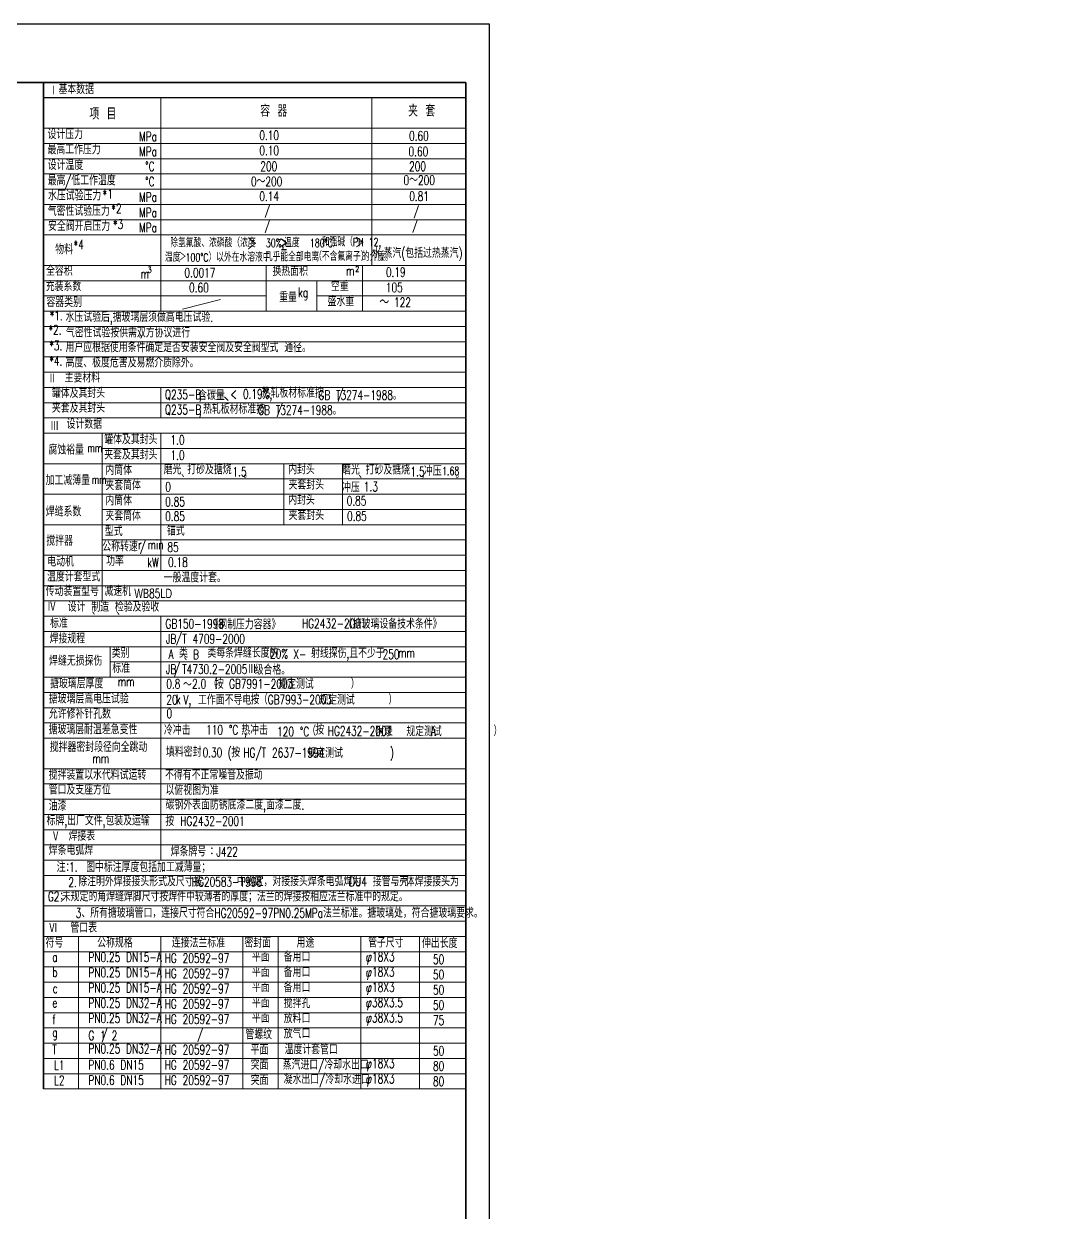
# Model space of a CAD drawing. Header units: inches. Extents: x -659 to 3110, y 14 to 2537.
# Drawn here: x 1790 to 3110, y 1017 to 2537 of the extents above; entities that cross this region are included whole.
import ezdxf
from ezdxf.enums import TextEntityAlignment as Align

# ---------------------------------------------------------------- set-up
doc = ezdxf.new("R2010")
doc.units = ezdxf.units.IN
doc.header["$LTSCALE"] = 0.2
doc.header["$MEASUREMENT"] = 0
doc.layers.add('1', color=7, linetype='Continuous', lineweight=35)
doc.layers.add('细实线', color=7, linetype='Continuous', lineweight=25)
doc.styles.add('HZFS', font='txt.shx', dxfattribs={"width": 0.7, "bigfont": 'hzfs.shx'})
doc.styles.get("Standard").update_dxf_attribs({"font": '', "width": 0.7})
doc.styles.add('style1', font='', dxfattribs={"width": 0.65})
doc.styles.get('Standard').set_extended_font_data('FangSong_GB2312')
doc.styles.get('style1').set_extended_font_data('FangSong_GB2312')

# ---------------------------------------------------------------- blocks, each defined once
blk = doc.blocks.new('A$C6A7E4E7D')
at = {"insert": (0, 3.97), "char_height": 5, "width": 12.4664, "attachment_point": 1, "style": 'style1'}
blk.add_mtext('＞', dxfattribs=at)

msp = doc.modelspace()

# ---------------------------------------------------------------- linework, layer by layer
for p, q in [((602.75, 2536.725), (2384.75, 2536.725)), ((2384.75, 2536.725), (2384.75, 13.725)), ((2354.75, 2442.225), (1814.75, 2442.225, 3))]:
    msp.add_line(p, q)
at = {"lineweight": 13}
for p, q in [((1964.75, 2442.225), (1964.75, 2169.225, 3)), ((1964.75, 2442.225), (1964.75, 2208.225)), ((2234.75, 2442.225), (2234.75, 2227.725)), ((2354.75, 2403.225), (1814.75, 2403.225)), ((2354.75, 2383.725), (1814.75, 2383.725)), ((2354.75, 2364.225), (1814.75, 2364.225)), ((2354.75, 2344.725), (1814.75, 2344.725)), ((2354.75, 2325.225), (1814.75, 2325.225)), ((2354.75, 2305.725), (1814.75, 2305.725)), ((2354.75, 2286.225), (1814.75, 2286.225)), ((2354.75, 2266.725), (1814.75, 2266.725)), ((1814.75, 2266.725), (2024.071, 2266.725)), ((2354.75, 2227.725), (1814.75, 2227.725)), ((2099.75, 2227.725), (2099.75, 2169.225, 3)), ((2222.701, 2227.725), (2222.701, 2169.225, 3)), ((2354.75, 2208.225), (1814.75, 2208.225)), ((2164.247, 2169.225), (2164.247, 2208.225)), ((2099.75, 2188.725), (1814.75, 2188.725, 3)), ((2354.75, 2188.725), (2164.247, 2188.725)), ((2354.75, 2169.225), (1814.75, 2169.225)), ((2354.75, 2149.725), (1814.75, 2149.725)), ((2354.75, 2130.225), (1814.75, 2130.225)), ((1814.75, 2115.034, 3), (1814.75, 2095.534, 3)), ((2354.75, 2110.725), (1814.75, 2110.725, 3)), ((1814.75, 2091.225, 3), (2354.759, 2091.225, 3)), ((2354.75, 2071.725), (1814.75, 2071.725)), ((1964.75, 2071.725), (1964.75, 2032.725)), ((2354.75, 2052.225), (1814.75, 2052.225)), ((2046.281, 2059.897), (2051.192, 2054.985)), ((2354.75, 2032.725), (1814.75, 2032.725)), ((2354.75, 2032.725), (1814.75, 2032.725, 3)), ((2354.75, 2013.225), (1814.75, 2013.225)), ((1889.75, 2013.225), (1889.75, 1798.725)), ((1964.75, 2013.225), (1964.75, 1837.725, 2.455)), ((2354.75, 1993.725), (1889.75, 1993.725, 3)), ((2354.75, 1993.725), (2354.75, 1974.225)), ((2354.75, 1974.225), (1814.75, 1974.225)), ((2122.25, 1974.225, -3), (2122.25, 1896.225, 3)), ((2197.25, 1974.225), (2197.25, 1896.225)), ((2354.75, 1954.725), (1889.75, 1954.725)), ((2354.75, 1935.225), (1814.75, 1935.225)), ((2354.75, 1915.725), (1889.75, 1915.725)), ((2354.75, 1896.225), (1814.75, 1896.225)), ((2354.75, 1876.725), (1889.75, 1876.725)), ((2354.75, 1857.225), (1814.75, 1857.225)), ((2354.75, 1837.725), (1814.75, 1837.725, 3.484)), ((2354.75, 1818.225), (1814.75, 1818.225)), ((2354.75, 1798.725), (1814.75, 1798.725, 3)), ((2354.75, 1798.725, 1.457), (1814.75, 1798.725, 1.457)), ((2354.75, 1779.225, 1.457), (1814.75, 1779.225, 1.457)), ((2354.75, 1779.225, -0.171), (1814.75, 1779.225, 2.829)), ((1964.75, 1779.225, 1.832), (1964.75, 1467.225, 4.832)), ((2354.75, 1759.725, -0.171), (1814.75, 1759.725, -0.171)), ((2354.75, 1740.225, -0.171), (1814.75, 1740.225, -0.171)), ((1900.017, 1740.225, -0.171), (1900.017, 1701.225, -0.171)), ((2354.75, 1720.725, -0.171), (1900.017, 1720.725, -0.171)), ((2354.75, 1701.225, -0.171), (1814.75, 1701.225, -0.171)), ((2354.75, 1681.725, -0.171), (1814.75, 1681.725, -0.171)), ((2354.75, 1662.225, -0.171), (1814.75, 1662.225, -0.171)), ((2354.75, 1642.725, -0.171), (1814.75, 1642.725, -0.171)), ((2354.75, 1623.225, -0.171), (1814.75, 1623.225, -0.171)), ((2354.75, 1584.225, -0.171), (1814.75, 1584.225, -0.171)), ((2354.75, 1564.725, -0.171), (1814.75, 1564.725, -0.171)), ((2354.75, 1545.225, -0.171), (1814.75, 1545.225, -0.171)), ((2354.75, 1525.725, -0.171), (1814.75, 1525.725, -0.171)), ((2354.75, 1506.225, -0.171), (1814.75, 1506.225, -0.171)), ((2354.75, 1486.725, -0.171), (1814.75, 1486.725, -0.171)), ((1964.75, 1467.225, -0.171), (1964.75, 1486.725, 2.829)), ((2354.75, 1467.225, -0.171), (1814.75, 1467.225, -0.171)), ((2354.75, 1467.225, -0.171), (1814.75, 1467.225, -0.171)), ((2354.75, 1447.725, -0.171), (1814.75, 1447.725, -0.171)), ((2354.75, 1447.725, -0.171), (1814.75, 1447.725, -0.171)), ((2354.75, 1428.225, -0.171), (1814.75, 1428.225, -0.171)), ((2354.75, 1408.725, -0.171), (1814.75, 1408.725, -0.171)), ((2354.75, 1389.225, -0.171), (1814.75, 1389.225, 2.829)), ((2354.75, 1369.725, -0.171), (1814.75, 1369.725, -0.171)), ((1859.75, 1369.725, -0.171), (1859.75, 1174.725, -0.171)), ((1964.75, 1369.725, -0.171), (1964.75, 1174.725, 3.162)), ((2069.75, 1369.725, -0.171), (2069.75, 1174.725, -0.171)), ((2114.75, 1369.725, -0.171), (2114.75, 1174.725, -0.171)), ((2220.757, 1369.725, -0.171), (2220.757, 1174.725, -0.171)), ((2295.757, 1369.725, -0.171), (2295.757, 1174.725, -0.171)), ((2354.75, 1350.225, -0.171), (1814.75, 1350.225, -0.171)), ((1814.75, 1330.725, -0.171), (2354.75, 1330.725, -0.171)), ((2354.75, 1311.225, -0.171), (1814.75, 1311.225, -0.171)), ((1814.75, 1291.725, -0.171), (2354.75, 1291.725, -0.171)), ((1814.75, 1272.225, -0.171), (2354.75, 1272.225, -0.171)), ((1814.75, 1272.225, -0.171), (1814.75, 1272.225, -0.171)), ((2354.75, 1252.725, -0.171), (1814.75, 1252.725, -0.171)), ((2354.75, 1233.225, -0.171), (1814.75, 1233.225, -0.171)), ((2354.75, 1213.725, -0.171), (1814.75, 1213.725, -0.171)), ((2354.75, 1194.225, -0.171), (1814.75, 1194.225, -0.171)), ((2354.75, 1174.725, -0.171), (1814.75, 1174.725, -0.171))]:
    msp.add_line(p, q, dxfattribs=at)
at = {"layer": '1'}
for p, q in [((632.75, 2461.725), (2354.75, 2461.725)), ((1814.75, 2461.725), (1814.75, 1740.225, 1.586)), ((2354.75, 2461.725), (2354.75, 43.725)), ((1814.75, 1779.225, 3.043), (1814.75, 1330.725, 4.029)), ((1814.75, 1369.725, 2.4), (1814.75, 1174.725, 3.177))]:
    msp.add_line(p, q, dxfattribs=at)
at = {"layer": '细实线', "lineweight": 13}
msp.add_line((2041.13, 2184.237), (1992.513, 2171.763), dxfattribs=at)

# ---------------------------------------------------------------- block references
at = {"lineweight": 13, "xscale": 3, "yscale": 3, "zscale": 3}
msp.add_blockref('A$C6A7E4E7D', (2074.926, 2251.396), dxfattribs=at)

# ---------------------------------------------------------------- texts
at = {"lineweight": 13, "style": 'HZFS', "width": 0.7}
for s, height, p in [('   基本数据', 12, (1809.574, 2443.245)), ('容 器', 15, (2092, 2413.546)), ('夹 套', 15, (2281.163, 2413.546)), ('项 目', 15, (1873.585, 2409.724)), ('设计压力', 12, (1820.06, 2385.763)), ('MPa', 12, (1937.008, 2382.916)), ('0.10', 12, (2090.878, 2384.575)), ('0.60', 12, (2282.338, 2383.796)), ('最高工作压力', 12, (1819.989, 2366.296)), ('MPa', 12, (1937.008, 2363.754)), ('0.10', 12, (2090.878, 2365.075)), ('0.60', 12, (2281.598, 2363.831)), ('设计温度', 12, (1820.341, 2346.343)), ('200', 12, (2092.089, 2344.858)), ('200', 12, (2282.377, 2344.858)), ('最高 低工作温度', 12, (1820.341, 2326.639)), ('0～200', 12, (2080.118, 2325.389)), ('0～200', 12, (2275.214, 2327.192)), ('1', 12, (1896.554, 2309.824)), ('水压试验压力', 12, (1820.693, 2307.286)), ('*', 12, (1890.419, 2308.622)), ('MPa', 12, (1937.008, 2305.532)), ('0.14', 12, (2090.878, 2306.575)), ('0.81', 12, (2282.524, 2306.59)), ('气密性试验压力', 12, (1820.341, 2287.53)), ('*', 12, (1901.64, 2290.226)), ('2', 12, (1907.489, 2290.767)), ('MPa', 12, (1937.008, 2285.633)), ('安全阀开启压力', 12, (1820.733, 2268.309)), ('*', 12, (1903.808, 2270.293)), ('3', 12, (1909.656, 2270.834)), ('MPa', 12, (1937.008, 2266.472)), ('物料', 12, (1829.913, 2238.46)), ('*', 12, (1853.473, 2244.2)), ('4', 12, (1859.322, 2244.742, 0.031)), ('    和强碱（PH 12,', 10.5, (2142.396, 2249.117)), ('水,蒸汽(包括过热蒸汽)', 12, (2234.859, 2233.848)), ('全容积', 12, (1818.206, 2211.022)), ('m', 12, (1939.12, 2207.301)), ('3', 7.5, (1947.915, 2216.013)), ('0.0017', 12, (1995.141, 2208.822)), ('换热面积', 12, (2107.66, 2210.642)), ('m', 12, (2201.753, 2211.397)), ('2', 7.5, (2213.442, 2217.073)), ('0.19', 12, (2252.679, 2209.478)), ('充装系数', 12, (1817.837, 2191.241)), ('0.60', 12, (2001.053, 2189.783)), ('空重', 12, (2182.353, 2191.381)), ('105', 12, (2252.679, 2189.978)), ('重量', 12, (2116.211, 2177.37)), ('kg', 12, (2140.41, 2183.694)), ('盛水重', 12, (2178.186, 2172.108)), ('容器类别', 12, (1818.703, 2171.011, -0.23)), ('122', 12, (2263.133, 2170.995)), ('*1.', 12, (1822.903, 2153.992)), ('水压试验后,搪玻璃层须做高电压试验.', 12, (1843.109, 2151.992)), ('*2.', 12, (1821.432, 2135.849)), ('气密性试验按供需双方协议进行', 12, (1843.621, 2132.093)), ('*3.', 12, (1822.41, 2115.66)), ('用户应根据使用条件确定是否安装安全阀及安全阀型式 通径。', 12, (1843.109, 2113.292)), ('*4.', 12, (1822.41, 2096.16)), ('高度、极度危害及易燃介质除外。', 12, (1843.109, 2093.792)), ('    主要材料', 12, (1809.332, 2074.52, -0.091)), ('罐体及其封头', 12, (1825.602, 2054.855)), ('Q235-B', 12, (1970.126, 2052.964)), ('    < 0.19%,', 12, (2021.227, 2053.717)), ('热轧板材标准按', 12, (2093.906, 2055.137)), ('夹套及其封头', 12, (1825.602, 2035.891)), (',', 12, (2013.424, 2053.207)), ('Q235-B', 12, (1970.126, 2033.714)), (',', 12, (2013.424, 2033.957)), ('热轧板材标准按', 12, (2018.845, 2034.459)), ('    设计数据', 12, (1811.858, 2015.293)), ('罐体及其封头', 12, (1892.559, 1995.601)), (' 1.0', 12, (1969.838, 1994.986)), ('腐蚀裕量', 12, (1821.226, 1982.313)), ('mm', 10.5, (1871.226, 1985.975)), ('夹套及其封头', 12, (1892.559, 1975.996)), (' 1.0', 12, (1969.838, 1975.486)), ('内筒体', 12, (1894.082, 1956.394)), ('磨光 打砂及搪烧', 12, (1968.592, 1957.162)), ('内封头', 12, (2127.769, 1957.218, -3)), ('磨光 打砂及搪烧', 12, (2196.656, 1956.863)), ('加工减薄量', 12, (1817.626, 1943.313)), ('mm', 10.5, (1876.742, 1945.453)), ('夹套筒体', 12, (1894.082, 1936.894)), ('0', 12, (1970.565, 1935.057)), ('夹套封头', 12, (2128.26, 1937.605, -3)), ('内筒体', 12, (1894.082, 1917.394)), ('0.85', 12, (1970.48, 1915.953)), ('内封头', 12, (2127.769, 1918.218)), ('0.85', 12, (2202.564, 1917.205)), ('焊缝系数', 12, (1817.889, 1903.244)), ('夹套筒体', 12, (1894.082, 1897.894)), ('夹套封头', 12, (2128.26, 1898.605)), ('0.85', 12, (1970.48, 1897.345)), ('0.85', 12, (2203.054, 1897.592)), ('型式', 12, (1893.399, 1878.217)), ('锚式', 12, (1972.662, 1878.758, -2.263)), ('搅拌器', 12, (1818.537, 1865.883)), ('公称转速', 12, (1890.125, 1858.527)), ('r min', 12, (1935.84, 1861.204)), ('85', 12, (1973.434, 1857.868)), ('电动机', 12, (1819.816, 1839.243)), ('功率', 12, (1894.991, 1839.984, -0.273)), ('0.18', 12, (1974.228, 1838.627, -0.273)), ('kW', 12, (1947.602, 1838.335, -0.273)), ('温度计套型式', 12, (1819.464, 1820.038, 3.484)), ('一般温度计套。', 12, (1968.641, 1818.885, 3.484)), ('传动装置型号', 12, (1817.76, 1801.492)), ('减速机 ', 12, (1892.767, 1801.513)), ('Ⅳ  设计 制造 检验及验收', 12, (1819.545, 1781.524, 1.457)), ('标准', 12, (1823.323, 1760.441, -0.171)), ('GB150-1998 ', 12, (1970.839, 1759.948, -0.171)), ('    HG2432-2001  ', 12, (2112.838, 1760.248, -0.171)), ('焊接规程', 12, (1822.711, 1740.855, -0.171)), ('JB T 4709-2000', 12, (1971.451, 1740.662, -0.171)), ('类别', 12, (1902.229, 1722.463, -0.171)), (' 类   类每条焊缝长度的    ', 12, (1980.636, 1722.655, -0.171)), ('   射线探伤,且不少于    ', 12, (2132.536, 1722.206, -0.171)), ('焊缝无损探伤', 12, (1822.099, 1712.424, -0.171)), ('标准', 12, (1902.841, 1702.877, -0.171)), ('JB T4730.2-2005Ⅲ', 12, (1971.341, 1701.88, -0.171)), ('搪玻璃层厚度', 12, (1823.391, 1683.407, -0.171)), ('mm', 12, (1909.848, 1686.105, -0.171)), ('0.8  2.0', 12, (1971.925, 1683.105, -0.171)), ('（  GB7991-2003        ）', 12, (2025.791, 1683.105, -0.171)), ('按', 12, (2033.926, 1682.794, -0.171)), ('搪玻璃层高电压试验', 12, (1821.744, 1664.039, -0.171)), ('20 V, ', 12, (1971.925, 1662.842, -0.171)), ('k', 12, (1984.168, 1663.315, -0.171)), ('（GB7993-2003        ）', 12, (2090.245, 1662.925, -1.859)), ('允许修补针孔数', 12, (1821.744, 1644.672, -0.171)), ('0', 12, (1972.205, 1645.373, -0.171)), ('搪玻璃层耐温差急变性', 12, (1821.507, 1624.733, -0.171)), ('按', 12, (2162.439, 1624.296, -0.171)), ('冷冲击', 12, (1968.896, 1623.957, -0.171)), ('热冲击', 12, (2067.876, 1623.922, -0.171)), ('（  HG2432-2001     A         ）', 12, (2152.052, 1622.8, -0.171)), ('搅拌器密封段径向全跳动', 12, (1822.944, 1602.152, -0.171)), ('填料密封', 12, (1971.61, 1595.948, -0.171)), ('(  HG/T 2637-1994         )', 12, (2050.401, 1595.094, -0.171)), ('mm', 12, (1877.448, 1587.855, -0.171)), ('搅拌装置以水代料试运转', 12, (1821.566, 1566.543, -0.171)), ('不得有不正常噪音及振动', 12, (1970.31, 1566.691, -0.171)), ('管口及支座方位', 12, (1821.566, 1547.706, -0.171)), ('以俯视图为准', 12, (1970.96, 1547.205, -0.171)), ('油漆', 12, (1821.566, 1527.012, -0.171)), ('碳钢外表面防锈底漆二度,面漆二度.', 12, (1970.96, 1528.368, -0.171)), ('标牌,出厂文件,包装及运输', 12, (1818.866, 1508.175, -0.171)), ('按', 12, (1970.781, 1507.421, -0.171)), ('  HG2432-2001 ', 12, (1974.774, 1507.679, -0.171)), ('   焊接表', 12, (1822.468, 1488.641, -0.171)), ('Ⅴ  ', 12, (1824.759, 1487.841, -0.171)), ('焊条电弧焊', 12, (1821.66, 1470.405, -0.171)), ('焊条牌号', 12, (1977.513, 1468.731, -0.171)), (':', 12, (2028.222, 1471.723, -0.171)), ('J422', 12, (2036.004, 1468.376, -0.171)), ('注：  图中标注厚度包括加工减薄量；', 12, (1831.709, 1448.578, -0.171)), ('1.', 12, (1847.742, 1448.932, -0.171)), ('2.', 12, (1846.673, 1429.432, -0.171)), ('除注明外焊接接头形式及尺寸按', 12, (1859.387, 1430.377, -0.171)), ('  HG20583-1998 ', 12, (1989.583, 1429.968, -0.171)), ('中规定，对接接头焊条电弧焊为     ，   ', 12, (2062.271, 1430.53, -0.171)), ('DU4', 12, (2205.762, 1430.402, -0.171)), ('接管与壳', 12, (2235.928, 1430.361, -0.171)), ('体焊接接头为', 12, (2277.986, 1430.253, -0.171)), ('G2；', 12, (1820.52, 1411.261, -0.171)), ('未规定的角焊缝焊脚尺寸按焊件中较薄者的厚度；法兰的焊接按相应法兰标准中的规定。', 12, (1838.341, 1411.019, -0.171)), ('   3、所有搪玻璃管口，连接尺寸符合HG20592-97PN0.25MPa法兰标准。搪玻璃处，符合搪玻璃要求。', 12, (1831.709, 1390.078, -0.171)), ('Ⅵ', 12, (1821.659, 1370.626, -0.171)), ('  管口表', 12, (1834.386, 1371.106, -0.171)), ('符号', 12, (1817.577, 1352.007, -0.171)), ('公称规格', 12, (1883.562, 1352.007, -0.171)), ('连接法兰标准', 12, (1979.032, 1352.007, -0.171)), ('密封面', 12, (2071.83, 1351.945, -0.171)), ('用途', 12, (2138.459, 1351.945, -0.171)), ('管子尺寸', 12, (2229.892, 1352.135, -0.171)), ('伸出长度', 12, (2298.826, 1351.507, -0.171)), ('a', 12, (1826.142, 1333.872, -0.171)), ('PN0.25 DN15-A', 12, (1872.338, 1333.554, -0.171)), ('HG 20592-97', 12, (1969.84, 1332.372, 0.999)), ('平面', 12, (2081.289, 1334.066, -0.171)), ('备用口', 12, (2122.048, 1333.937, -0.171)), ('50', 12, (2312.834, 1330.872, -0.171)), ('b', 12, (1826.142, 1314.372, -0.171)), ('PN0.25 DN15-A', 12, (1872.338, 1314.054, -0.171)), ('HG 20592-97', 12, (1969.84, 1312.872, 0.666)), ('平面', 12, (2081.289, 1314.566, -0.171)), ('备用口', 12, (2122.048, 1314.437, -0.171)), ('50', 12, (2312.834, 1311.372, -0.171)), ('PN0.25 DN15-A', 12, (1872.338, 1294.554, -0.171)), ('HG 20592-97', 12, (1969.84, 1293.372, 0.666)), ('平面', 12, (2081.289, 1295.066, -0.171)), ('备用口', 12, (2122.048, 1294.937, -0.171)), ('50', 12, (2312.834, 1291.872, -0.171)), ('c', 12, (1826.7, 1293.757, -0.171)), ('e', 12, (1826.142, 1275.372, -0.171)), ('PN0.25 DN32-A', 12, (1872.338, 1275.054, -0.171)), ('HG 20592-97', 12, (1969.84, 1273.872, 0.666)), ('平面', 12, (2081.289, 1275.342, -0.171)), ('搅拌孔', 12, (2122.048, 1274.613, -0.171)), ('50', 12, (2312.834, 1272.372, -0.171)), ('f', 12, (1826.142, 1254.072, -0.171)), ('PN0.25 DN32-A', 12, (1872.338, 1255.554, -0.171)), ('HG 20592-97', 12, (1969.84, 1254.372, 0.666)), ('平面', 12, (2081.289, 1256.066, -0.171)), ('放料口', 12, (2122.048, 1255.337, -0.171)), ('75', 12, (2312.834, 1252.872, -0.171)), ('g', 12, (1826.142, 1237.572, -0.171)), ('G 1 2', 12, (1872.338, 1233.372, -0.171)), ('管螺纹', 12, (2073.084, 1234.744, -0.171)), ('放气口', 12, (2122.048, 1235.837, -0.171)), ('T', 12, (1826.142, 1215.672, -0.171)), ('PN0.25 DN32-A', 12, (1872.338, 1216.554, -0.171)), ('HG 20592-97', 12, (1969.84, 1215.372, 2.999)), ('平面', 12, (2079.83, 1215.244, -0.171)), ('温度计套管口', 12, (2123.142, 1215.609, -0.171)), ('50', 12, (2312.834, 1213.872, -0.171)), ('L1', 12, (1828.448, 1195.568, -0.171)), ('PN0.6 DN15', 12, (1872.338, 1195.872, 3.333)), ('HG 20592-97', 12, (1969.84, 1195.872, 3.333)), ('突面', 12, (2079.83, 1195.744, 3.333)), ('蒸汽进口/冷却水出口', 12, (2120.826, 1195.951, 3.333)), ('80', 12, (2312.834, 1194.372, 3.333)), ('L2', 12, (1828.448, 1176.068, -0.171)), ('PN0.6 DN15', 12, (1872.338, 1176.372, 3.333)), ('HG 20592-97', 12, (1969.84, 1176.372, 3.333)), ('突面', 12, (2079.83, 1176.244, 3.333)), ('凝水出口/冷却水进口', 12, (2122.048, 1177.337, 3.333)), ('80', 12, (2312.834, 1174.872, 3.333))]:
    msp.add_text(s, height=height, dxfattribs=at).set_placement(p, align=Align.BOTTOM_LEFT)
at = {"style": 'HZFS', "width": 0.7}
for s, p in [('除氢氟酸、浓磷酸（浓度  30%,温度  180°C）', (1976.973, 2251.179)), ('温度 100°C）以外在水溶液中', (1970.13, 2232.684))]:
    msp.add_text(s, height=10.5, dxfattribs=at).set_placement(p)
for s, p in [('   几乎能全部电离', (2076.557, 2230.056)), ('     （不含氟离子）', (2125.386, 2230.642)), ('      的介质。', (2179.224, 2230.392))]:
    msp.add_text(s, height=10.5, dxfattribs=at).set_placement(p, align=Align.BOTTOM_LEFT)
at = {"lineweight": 13, "style": 'HZFS', "width": 0.7}
for p in [(2301.29, 1958.753), (2196.674, 1937.889)]:
    msp.add_text('冲压', height=12, dxfattribs=at).set_placement(p)
at = {"attachment_point": 1, "style": 'HZFS'}
for s, insert, char_height, width in [('Ⅰ', (1822.257, 2457.207), 12, 17.50563), ('＞', (1987.811, 2243.622), 10.5, 37.39926)]:
    msp.add_mtext(s, dxfattribs=dict(at, insert=insert, char_height=char_height, width=width))
at = {"lineweight": 13, "char_height": 12, "attachment_point": 7, "style": 'HZFS'}
for s, insert in [('%%dC', (1944.962, 2348.386)), ('%%dC', (1944.962, 2328.886)), ('      110 %%dC ,', (1977.989, 1624.214, -3.349)), ('      120 %%dC', (2068.714, 1625.601, -0.407)), ('φ18X3', (2227.05, 1333.872, 3.333)), ('φ18X3', (2227.05, 1314.372, 3.333)), ('φ18X3', (2227.05, 1294.872, 3.333)), ('φ38X3.5', (2227.05, 1275.372, 3.333)), ('φ38X3.5', (2227.05, 1255.872, 3.333)), ('φ18X3', (2227.05, 1197.372, 3.333)), ('φ18X3', (2227.05, 1177.872, 3.333))]:
    msp.add_mtext(s, dxfattribs=dict(at, insert=insert))
at = {"lineweight": 13, "style": 'HZFS'}
for s, insert, char_height, width, attachment_point in [('/', (1846.413, 2334.283), 12, 34.90121, 5), ('/', (2100.959, 2295.975), 10.5, 46.07707, 5), ('/', (2291.733, 2295.168), 10.5, 46.07707, 5), ('/', (2100.959, 2276.475), 10.5, 46.07707, 5), ('/', (2289.977, 2276.748), 10.5, 46.07707, 5), ('＞', (2213.08, 2264.426), 15, 37.39926, 1), ('≥', (2117.623, 2263.237), 15, 64.30047, 1), ('～', (2250.658, 2181.075, 2.488), 15, 43.33925, 5), ('。', (1942.715, 2140.062), 12, 164.07578, 5), ('Ⅱ', (1826.201, 2082.879), 12, 30.58206, 5), ('含碳量', (2029.666, 2061.479), 12, 225.05148, 5), ('GB T3274-1988。', (2219.689, 2061.938), 12, 122.45078, 5), ('/', (2194.951, 2061.661), 12, 34.57412, 5), ('/', (2117.047, 2042.232, -0.5), 12, 34.57412, 5), ('GB T3274-1988。', (2142.596, 2042.744, -0.5), 12, 122.45078, 5), ('Ⅲ', (1823.453, 2028.13), 12, 23.34085, 1), ('、', (1995.979, 1961.979), 10.5, 296.84771, 5), ('1.5', (2065.628, 1963.942), 12, 1.8, 5), ('1.5', (2293.239, 1964.02), 12, 1.8, 5), ('1.68', (2335.532, 1964.92), 10.5, 22.88568, 5), ('。', (2076.228, 1961.544), 12, 6.63452, 5), ('、', (2223.307, 1961.452), 12, 296.84771, 5), ('1.3', (2233.509, 1944.837), 12, 11.44284, 5), ('，', (2302.854, 1960.784), 12, 58.52415, 5), ('。', (2347.283, 1961.621), 12, 6.63452, 5), ('/', (1941.995, 1866.94), 12, 34.57412, 5), ('{\\fArial|b0|i0|c0|p32;WB}85{\\fArial|b0|i0|c0|p32;LD}', (1955.208, 1808.34), 12, 147.14557, 5), ('、', (1882.149, 1786.837, 1.457), 12, 296.84771, 5), ('、', (1913.833, 1786.276, 1.457), 12, 296.84771, 5), ('《钢制压力容器》', (2072.369, 1768.447, -0.171), 12, 330.18858, 5), ('《搪玻璃设备技术条件》', (2261.436, 1769.146, -0.171), 12, 330.18858, 5), ('/', (1988.327, 1749.96, -0.171), 12, 24.20389, 5), ('A', (1977.959, 1730.693, -0.171), 12, 12.7774, 5), ('B', (2009.862, 1730.241, -0.171), 12, 19.40272, 5), ('20%', (2116.115, 1731.078, -0.171), 12, 20.43201, 5), ('X-', (2142.527, 1730.651, -0.171), 12, 263.29142, 5), ('250', (2259.259, 1730.471, -0.171), 12, 107.38914, 5), ('mm', (2279.049, 1732.607, -0.171), 12, 92.49807, 5), ('/', (1985.648, 1709.651, -0.171), 12, 24.20389, 5), ('、', (1999.786, 1728.226, -0.171), 12, 296.84771, 5), ('     级合格。', (2088.856, 1710.435, -0.171), 12, 277.98351, 5), ('～', (1998.983, 1691.741, 2.316), 12, 43.33925, 5), ('规定测试', (2137.708, 1692.251, -1.074), 12, 106.91796, 5), ('工作面不导电', (2046.515, 1672.066, -0.171), 12, 157.78368, 5), ('按', (2085.363, 1672.408, -0.171), 12, 251.5879, 5), ('规定测试', (2190.182, 1672.088, -1.454), 12, 106.91796, 5), ('附录', (2250.339, 1631.733, -0.171), 12, 106.91796, 5), ('规定测试', (2301.467, 1631.657, -0.171), 12, 106.91796, 5), ('0.30', (2030.887, 1604.881, -0.171), 12, 141.54946, 5), ('按', (2060.744, 1604.905, -0.171), 12, 62.25366, 5), ('规定测试', (2175.052, 1604.129, -0.171), 12, 130.73269, 5), ('/', (1893.228, 1242.557, -0.171), 12, 24.20389, 5), ('/', (2015.478, 1242.975, -0.171), 12, 24.20389, 5)]:
    msp.add_mtext(s, dxfattribs=dict(at, insert=insert, char_height=char_height, width=width, attachment_point=attachment_point))
at = {"lineweight": 13, "insert": (3109.781, 1157.206), "char_height": 15, "width": 18.77832, "attachment_point": 9}
msp.add_mtext('\\A1;', dxfattribs=at)

doc.saveas('drawing.dxf')
